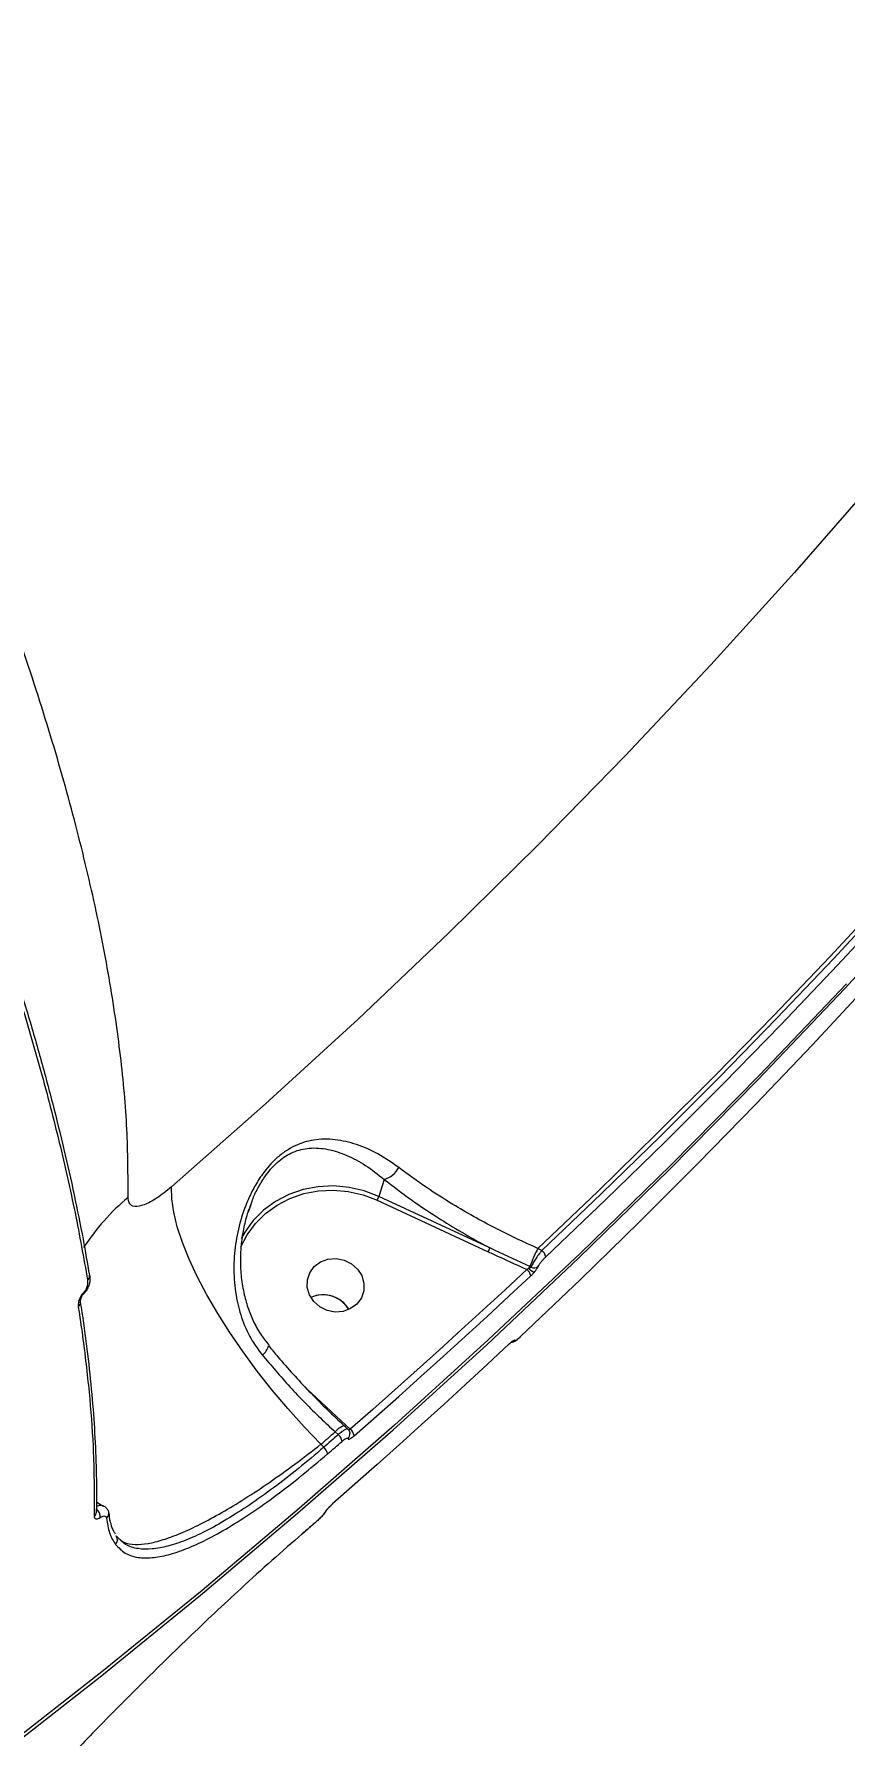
# Model space of a CAD drawing. Header units: millimetres. Extents: x -4335 to 4318, y -3792 to 3101.
# Drawn here: x 2300.2 to 2427.1, y -330.2 to -63.9 of the extents above; entities that cross this region are included whole.
import ezdxf

# ---------------------------------------------------------------- set-up
doc = ezdxf.new("R2010")
doc.units = ezdxf.units.MM
for name, color, linetype in [('DIKOM_ЗОНА', 80, 'Continuous'), ('DIKOM_ОБЪЕКТ', 7, 'Continuous'), ('DIKOM_РАЗМЕР_ЗОНА', 7, 'Continuous'), ('DIKOM_РАЗМЕР_ОБЪЕКТА', 7, 'Continuous')]:
    doc.layers.add(name, color=color, linetype=linetype)
doc.styles.add('style1', font='arial.ttf', dxfattribs={"width": 0.8})
doc.dimstyles.new('1-50', dxfattribs={"dimtxt": 300, "dimasz": 200, "dimexe": 100, "dimexo": 0, "dimgap": 100, "dimtad": 1, "dimtxsty": 'style1', "dimcen": 200, "dimclrd": 7, "dimclre": 7, "dimclrt": 7, "dimadec": 1, "dimazin": 2, "dimtfac": 1, "dimtmove": 0, "dimatfit": 2, "dimfxl": 0, "dimlwd": 25, "dimlwe": 18, "dimarcsym": 0})

# ---------------------------------------------------------------- blocks, each defined once
blk = doc.blocks.new('*D1')
at = {"layer": 'Defpoints', "color": 0, "transparency": 16777216}
for p in [(4316.09, -116.68), (-3504.99, -2016.22), (4316.09, -3691.68)]:
    blk.add_point(p, dxfattribs=at)
at = {"layer": 'DIKOM_РАЗМЕР_ЗОНА', "color": 7, "lineweight": 18, "transparency": 16777216}
for p, q in [((4316.09, -116.68), (4316.09, -3791.68)), ((-3504.99, -2016.22), (-3504.99, -3791.68))]:
    blk.add_line(p, q, dxfattribs=at)
at = {"layer": 'DIKOM_РАЗМЕР_ЗОНА', "color": 7, "lineweight": 25, "transparency": 16777216}
blk.add_line((-3304.99, -3691.68), (4116.09, -3691.68), dxfattribs=at)
at = {"layer": 'DIKOM_РАЗМЕР_ЗОНА', "color": 7, "transparency": 16777216}
for points in [[(-3304.99, -3658.35), (-3304.99, -3725.02), (-3504.99, -3691.68)], [(4116.09, -3658.35), (4116.09, -3725.02), (4316.09, -3691.68)]]:
    blk.add_solid(points, dxfattribs=at)
at = {"layer": 'DIKOM_РАЗМЕР_ЗОНА', "color": 7, "transparency": 16777216, "insert": (133.35, -3438.51), "char_height": 300, "attachment_point": 5, "style": 'style1'}
blk.add_mtext('7850', dxfattribs=at)
blk = doc.blocks.new('*D2')
at = {"layer": 'Defpoints', "color": 0, "transparency": 16777216}
for p in [(2711.72, 601.17), (-2007.01, 181.47), (-2007.01, -2298.93)]:
    blk.add_point(p, dxfattribs=at)
at = {"layer": 'DIKOM_РАЗМЕР_ОБЪЕКТА', "color": 7, "lineweight": 18, "transparency": 16777216}
for p, q in [((2711.72, 601.17), (2711.72, -2398.93)), ((-2007.01, 181.47), (-2007.01, -2398.93))]:
    blk.add_line(p, q, dxfattribs=at)
at = {"layer": 'DIKOM_РАЗМЕР_ОБЪЕКТА', "color": 7, "lineweight": 25, "transparency": 16777216}
blk.add_line((2511.72, -2298.93), (-1807.01, -2298.93), dxfattribs=at)
at = {"layer": 'DIKOM_РАЗМЕР_ОБЪЕКТА', "color": 7, "transparency": 16777216}
for points in [[(-1807.01, -2265.6), (-1807.01, -2332.27), (-2007.01, -2298.93)], [(2511.72, -2265.6), (2511.72, -2332.27), (2711.72, -2298.93)]]:
    blk.add_solid(points, dxfattribs=at)
at = {"layer": 'DIKOM_РАЗМЕР_ОБЪЕКТА', "color": 7, "transparency": 16777216, "insert": (-22.56, -2045.76), "char_height": 300, "attachment_point": 5, "style": 'style1'}
blk.add_mtext('4750', dxfattribs=at)

msp = doc.modelspace()

# ---------------------------------------------------------------- linework, layer by layer
at = {"layer": 'DIKOM_ЗОНА', "color": 3, "lineweight": 15}
msp.add_lwpolyline([(1629.814, 3100.338, -0.4205658), (4317.777, 469.92), (4317.777, -16.224, -0.4142136), (1317.777, -3016.224), (-2004.986, -3016.224, -0.4142136), (-3504.986, -1516.224), (-3504.986, 1600.338, -0.4142136), (-2004.986, 3100.338), (1629.814, 3100.338)], format="xyb", dxfattribs=at)
at = {"layer": 'DIKOM_ОБЪЕКТ', "color": 7, "linetype": 'Continuous', "lineweight": 15}
for p, q in [((2354.964, -243.096), (2354.118, -245.776)), ((2333.736, -248.191), (2334.117, -247.012)), ((2353.856, -246.374), (2371.243, -254.425)), ((2371.504, -253.827), (2354.118, -245.776)), ((2379.632, -254.204), (2378.999, -253.911)), ((2308.858, -258.14), (2308.848, -258.089)), ((2377.963, -256.817), (2377.755, -256.721)), ((2308.093, -260.782), (2307.85, -261.037)), ((2374.497, -268.894), (2374.529, -268.847)), ((2374.598, -268.801), (2374.498, -268.894)), ((2344.311, -277.226), (2342.953, -275.982)), ((2349.008, -281.583), (2344.311, -277.226)), ((2348.692, -281.664), (2348.681, -281.656)), ((2348.692, -281.664), (2349.247, -282.173)), ((2349.655, -282.176), (2349.008, -281.583)), ((2345.494, -285.007), (2345.065, -284.525)), ((2347.292, -282.593), (2347.772, -283.032)), ((2349.59, -282.831), (2349.594, -282.859)), ((2344.383, -296.599), (2342.103, -298.576)), ((2344.383, -296.599), (2344.415, -296.554)), ((2313.291, -299.139), (2312.999, -298.883)), ((2342.103, -298.576), (2342.135, -298.531))]:
    msp.add_line(p, q, dxfattribs=at)
at = {"layer": 'DIKOM_ОБЪЕКТ', "color": 7, "linetype": 'Continuous', "lineweight": 15, "flags": 128}
for points in [[(2431.981, -133.452), (2419.169, -148.138), (2406.07, -162.596), (2392.685, -176.82), (2379.021, -190.806), (2365.081, -204.549), (2350.87, -218.046), (2336.392, -231.292), (2321.652, -244.282)], [(2378.999, -253.911), (2388.379, -244.978), (2397.645, -235.941), (2406.795, -226.801), (2415.828, -217.559), (2424.744, -208.215), (2433.54, -198.772), (2442.216, -189.231), (2450.771, -179.592)], [(2451.251, -180.033), (2442.714, -189.651), (2434.056, -199.173), (2425.278, -208.597), (2416.381, -217.922), (2407.367, -227.146), (2398.237, -236.268), (2388.992, -245.288), (2379.632, -254.204)], [(2380.241, -255.226), (2389.608, -246.303), (2398.861, -237.276), (2407.999, -228.146), (2417.02, -218.914), (2425.924, -209.582), (2434.709, -200.15), (2443.374, -190.62), (2451.919, -180.994)], [(2447.979, -193.47), (2439.435, -203.096), (2430.77, -212.626), (2421.984, -222.058), (2413.08, -231.39), (2404.059, -240.622), (2394.921, -249.752), (2385.668, -258.779), (2376.301, -267.702)], [(2295.115, -332.966), (2310.791, -320.684), (2326.223, -308.137), (2341.407, -295.331), (2356.339, -282.269), (2371.014, -268.954), (2385.427, -255.392), (2399.574, -241.585), (2413.452, -227.539), (2427.055, -213.257), (2440.38, -198.744)], [(2427.287, -212.523), (2413.684, -226.805), (2399.806, -240.851), (2385.659, -254.658), (2371.245, -268.22), (2356.571, -281.535), (2341.639, -294.597), (2326.455, -307.403), (2311.022, -319.95), (2295.347, -332.233)], [(2345.065, -284.525), (2342.447, -281.799), (2339.896, -278.965), (2337.433, -276.047), (2335.083, -273.074), (2332.866, -270.071), (2330.802, -267.067), (2328.91, -264.088), (2327.208, -261.163), (2325.71, -258.316), (2324.432, -255.575), (2323.384, -252.965), (2322.575, -250.509), (2322.014, -248.23), (2321.705, -246.148), (2321.652, -244.282)], [(2332.54, -253.627), (2333.496, -251.778), (2334.796, -250.001), (2336.372, -248.436), (2338.187, -247.117), (2340.203, -246.072), (2342.375, -245.324), (2344.656, -244.89), (2346.996, -244.779), (2349.343, -244.994), (2351.647, -245.529), (2353.856, -246.374)], [(2354.118, -245.776), (2351.839, -244.905), (2349.463, -244.352), (2347.042, -244.131), (2344.629, -244.245), (2342.277, -244.693), (2340.037, -245.464), (2337.959, -246.542), (2336.086, -247.902), (2334.462, -249.516), (2333.121, -251.349), (2332.55, -252.363)], [(2349.821, -256.286), (2350.769, -257.12), (2351.441, -258.16), (2351.781, -259.322), (2351.761, -260.512), (2351.384, -261.633), (2350.68, -262.594), (2349.706, -263.319), (2348.541, -263.747), (2347.279, -263.844), (2346.023, -263.603), (2344.874, -263.042), (2343.925, -262.208), (2343.254, -261.168), (2342.914, -260.006), (2342.933, -258.817), (2343.31, -257.696), (2344.014, -256.734), (2344.988, -256.01), (2346.153, -255.582), (2347.415, -255.484), (2348.672, -255.726), (2349.821, -256.286)], [(2377.283, -257.18), (2373.88, -260.353), (2370.462, -263.512), (2367.03, -266.657), (2363.584, -269.789), (2360.123, -272.906), (2356.648, -276.01), (2353.158, -279.1), (2349.655, -282.176)], [(2350.238, -283.223), (2353.744, -280.144), (2357.237, -277.052), (2360.715, -273.945), (2364.178, -270.825), (2367.628, -267.691), (2371.063, -264.543), (2374.483, -261.381), (2377.89, -258.206)], [(2307.83, -260.907), (2307.848, -260.943), (2307.86, -260.974), (2307.868, -261.001), (2307.871, -261.023), (2307.869, -261.041), (2307.861, -261.053), (2307.849, -261.06), (2307.832, -261.062)], [(2349.447, -263.447), (2348.978, -262.794), (2348.029, -261.96)], [(2374.529, -268.847), (2371.123, -272.023), (2367.703, -275.184), (2364.268, -278.332), (2360.818, -281.466), (2357.354, -284.587), (2353.877, -287.693), (2350.384, -290.786), (2346.878, -293.864)], [(2374.908, -268.539), (2374.935, -268.517), (2375.021, -268.424)], [(2345.065, -284.525), (2345.343, -284.284), (2345.622, -284.042), (2345.901, -283.801), (2346.179, -283.559), (2346.458, -283.318), (2346.736, -283.076), (2347.014, -282.834), (2347.292, -282.593)], [(2347.772, -283.032), (2347.488, -283.279), (2347.203, -283.526), (2346.919, -283.774), (2346.634, -284.02), (2346.349, -284.267), (2346.064, -284.514), (2345.779, -284.761), (2345.494, -285.007)], [(2346.075, -286.055), (2346.36, -285.808), (2346.645, -285.561), (2346.93, -285.314), (2347.215, -285.067), (2347.5, -284.82), (2347.785, -284.573), (2348.069, -284.325), (2348.354, -284.078)], [(2311.836, -295.295), (2311.84, -295.325), (2311.843, -295.346)], [(2345.824, -295.005), (2345.77, -295.086), (2345.648, -295.211)], [(2344.415, -296.554), (2344.13, -296.801), (2343.845, -297.049), (2343.56, -297.296), (2343.276, -297.543), (2342.991, -297.79), (2342.705, -298.037), (2342.42, -298.284), (2342.135, -298.531)]]:
    msp.add_lwpolyline(points, dxfattribs=at)
at = {"layer": 'DIKOM_ОБЪЕКТ', "color": 7, "linetype": 'Continuous', "lineweight": 15}
for centre, radius, start, end in [((2353.896, -239.435), 3.813, 286.2654, 331.58266), ((2338.004, -273.419), 35.938, 130.05304, 146.83969), ((2348.465, -243.664), 6.035, 333.30713, 339.50929), ((2365.906, -251.739), 5.975, 333.28586, 339.54974), ((2410.119, -269.364), 34.747, 153.59236, 158.66139), ((2378.697, -255.453), 1.561, 8.35439, 53.15554), ((2308.088, -258.237), 0.776, 305.16838, 7.17894), ((2376.35, -258.423), 1.555, 8.03514, 53.09965), ((2372.742, -254.801), 5.368, 335.06443, 339.04051), ((2380.033, -254.565), 3.481, 225.88522, 242.45818), ((2378.437, -255.904), 1.029, 242.56714, 307.77015), ((2306.634, -262.402), 0.776, 305.07611, 8.80366), ((2345.381, -265.89), 4.743, 30.99703, 113.95445), ((2345.375, -265.908), 4.757, 56.08966, 113.79598), ((2374.717, -267.563), 1, 282.52591, 314.4945), ((2334.609, -268.65), 2.281, 303.28195, 348.07803), ((2349.488, -284.35), 2.812, 106.67998, 141.33016), ((2348.239, -280.844), 1.067, 301.24356, 316.13393), ((2348.644, -283.425), 1.607, 7.23372, 51.01168), ((2346.748, -284.287), 1.62, 7.41158, 50.773), ((2348.654, -282.961), 0.945, 312.96448, 6.14642), ((2344.463, -286.263), 1.625, 7.35829, 50.59191), ((2309.077, -295.126), 0.829, 306.97223, 359.41426), ((2308.986, -295.889), 1.535, 356.5059, 53.17407), ((2310.968, -295.417), 0.878, 308.84324, 4.68432), ((2312.267, -299.507), 0.962, 312.78798, 40.46465)]:
    msp.add_arc(centre, radius, start, end, dxfattribs=at)
for points, knots in [([(2314.878, -245.91), (2314.868, -242.41), (2314.848, -235.399), (2313.803, -223.881), (2312.03, -211.679), (2309.465, -198.775), (2306.139, -185.249), (2302.049, -171.131), (2297.19, -156.435), (2291.584, -141.197), (2285.256, -125.468), (2278.236, -109.323), (2270.558, -92.835), (2262.237, -76.05), (2253.274, -58.989), (2243.697, -41.686), (2233.543, -24.199), (2222.863, -6.61), (2211.704, 10.999), (2200.091, 28.585), (2188.035, 46.115), (2175.565, 63.564), (2162.73, 80.87), (2149.59, 97.952), (2136.207, 114.733), (2122.61, 131.17), (2108.817, 147.229), (2094.857, 162.891), (2080.784, 178.099), (2066.665, 192.783), (2052.566, 206.881), (2039.574, 219.328), (2027.698, 230.294), (2020.536, 236.617), (2016.955, 239.778)], [0, 0, 0, 0, 0.0315564, 0.0632126, 0.0949195, 0.1266263, 0.1582827, 0.1898394, 0.2213972, 0.2530542, 0.2847621, 0.3164698, 0.3481272, 0.3796851, 0.4112651, 0.4429442, 0.4746741, 0.5064041, 0.5380836, 0.5696638, 0.6012951, 0.6330254, 0.6648064, 0.6965876, 0.7283184, 0.7599501, 0.7916593, 0.8234677, 0.8553269, 0.8871862, 0.9189953, 0.950705, 0.9753526, 1, 1, 1, 1]), ([(2297.766, -214.323), (2298.936, -218.243), (2301.276, -226.085), (2304.18, -237.397), (2306.673, -248.393), (2307.914, -255.379), (2308.535, -258.871)], [0, 0, 0, 0, 0.2490983, 0.4981931, 0.7490959, 1, 1, 1, 1]), ([(2298.031, -213.526), (2298.298, -214.38), (2299.372, -217.82), (2301.052, -223.696), (2303.066, -231.146), (2304.867, -238.43), (2306.462, -245.548), (2307.793, -252.12), (2308.493, -256.231), (2308.811, -258.096)], [0, 0, 0, 0, 0.0535493, 0.2156662, 0.3779183, 0.5402678, 0.702682, 0.8651266, 1, 1, 1, 1]), ([(2357.25, -241.25), (2356.162, -240.49), (2353.987, -238.968), (2350.633, -237.551), (2347.294, -236.757), (2344.09, -236.786), (2341.478, -237.538), (2339.53, -238.639), (2337.745, -240.024), (2336.058, -241.953), (2334.635, -244.218), (2333.383, -246.765), (2332.288, -249.931), (2331.539, -253.762), (2331.331, -257.714), (2331.721, -261.563), (2332.703, -265.141), (2334.063, -268.144), (2335.318, -269.829), (2335.86, -270.557)], [0, 0, 0, 0, 0.0759095, 0.1519069, 0.2286363, 0.30519, 0.36886, 0.4016196, 0.4343326, 0.4904585, 0.5282354, 0.566085, 0.6308773, 0.695772, 0.7645219, 0.8332285, 0.893681, 0.954061, 1, 1, 1, 1]), ([(2334.117, -247.012), (2334.188, -246.779), (2334.452, -245.917), (2335.183, -244.456), (2336.383, -242.406), (2338.144, -240.347), (2339.747, -239.273), (2341.436, -238.507), (2343.426, -238.067), (2346.189, -238.3), (2349.098, -239.259), (2352.044, -240.794), (2353.982, -242.322), (2354.964, -243.096)], [0, 0, 0, 0, 0.0232756, 0.0864114, 0.1510551, 0.2423879, 0.3326033, 0.3489026, 0.4565892, 0.5895584, 0.726958, 0.8617686, 1, 1, 1, 1]), ([(2378.999, -253.911), (2376.74, -252.865), (2372.161, -250.746), (2366.381, -247.472), (2361.35, -244.285), (2358.689, -242.315), (2357.25, -241.25)], [0, 0, 0, 0, 0.2848617, 0.5777511, 0.7715708, 1, 1, 1, 1]), ([(2321.652, -244.282), (2320.888, -244.898), (2319.371, -246.123), (2317.352, -247.176), (2315.824, -247.46), (2314.985, -246.984), (2314.91, -246.226), (2314.878, -245.91)], [0, 0, 0, 0, 0.2180229, 0.4332444, 0.6437948, 0.8514318, 1, 1, 1, 1]), ([(2354.964, -243.096), (2356.337, -244.156), (2359.105, -246.293), (2363.401, -249.143), (2367.551, -251.671), (2370.182, -253.106), (2371.504, -253.827)], [0, 0, 0, 0, 0.2794468, 0.5634192, 0.7807145, 1, 1, 1, 1]), ([(2334.086, -246.997), (2333.93, -247.399), (2333.472, -248.581), (2332.945, -250.628), (2332.531, -253.145), (2332.394, -255.769), (2332.546, -258.457), (2332.991, -261.023), (2333.651, -263.387), (2334.559, -265.527), (2335.631, -267.43), (2336.533, -268.547), (2336.934, -269.043)], [0, 0, 0, 0, 0.0541043, 0.1588197, 0.2680824, 0.3821679, 0.4999821, 0.6194838, 0.7217409, 0.8174675, 0.9188105, 1, 1, 1, 1]), ([(2371.243, -254.425), (2371.513, -254.549), (2373.523, -255.475), (2375.539, -256.389), (2377.283, -257.18)], [0, 0, 0, 0, 0.1343661, 1, 1, 1, 1]), ([(2377.755, -256.721), (2375.937, -255.889), (2373.85, -254.933), (2371.772, -253.953), (2371.504, -253.827)], [0, 0, 0, 0, 0.8707692, 1, 1, 1, 1]), ([(2379.632, -254.204), (2379.581, -254.269), (2379.362, -254.543), (2378.975, -255.07), (2378.527, -255.745), (2378.162, -256.367), (2378.03, -256.667), (2377.963, -256.817)], [0, 0, 0, 0, 0.0749039, 0.3151709, 0.5451451, 0.7714863, 1, 1, 1, 1]), ([(2379.068, -256.717), (2379.111, -256.628), (2379.198, -256.449), (2379.451, -256.091), (2379.767, -255.707), (2380.045, -255.413), (2380.203, -255.262), (2380.241, -255.226)], [0, 0, 0, 0, 0.2249476, 0.4495723, 0.6803349, 0.9237995, 1, 1, 1, 1]), ([(2308.844, -258.142), (2308.86, -258.223), (2308.934, -258.589), (2308.866, -259.23), (2308.6, -260.011), (2308.332, -260.539), (2308.124, -260.751), (2308.093, -260.782)], [0, 0, 0, 0, 0.1002654, 0.4563583, 0.7241967, 0.9594813, 1, 1, 1, 1]), ([(2377.61, -257.064), (2377.533, -257.095), (2377.425, -257.139), (2377.316, -257.17), (2377.283, -257.18)], [0, 0, 0, 0, 0.7055421, 1, 1, 1, 1]), ([(2377.963, -256.817), (2377.948, -256.84), (2377.929, -256.867), (2377.861, -256.926), (2377.765, -256.991), (2377.66, -257.04), (2377.61, -257.064)], [0, 0, 0, 0, 0.2618378, 0.3210586, 0.6716392, 1, 1, 1, 1]), ([(2377.89, -258.206), (2377.941, -258.157), (2378.121, -257.985), (2378.298, -257.79), (2378.423, -257.651)], [0, 0, 0, 0, 0.2878508, 1, 1, 1, 1]), ([(2378.423, -257.651), (2378.51, -257.547), (2378.7, -257.321), (2378.938, -256.984), (2379.025, -256.806), (2379.068, -256.717)], [0, 0, 0, 0, 0.298609, 0.6490242, 1, 1, 1, 1]), ([(2307.83, -260.907), (2307.806, -260.93), (2307.696, -261.04), (2307.493, -261.302), (2307.267, -261.723), (2307.052, -262.365), (2307.069, -262.769), (2307.08, -263.037)], [0, 0, 0, 0, 0.0349384, 0.1620383, 0.3362634, 0.5591556, 1, 1, 1, 1]), ([(2308.535, -258.871), (2308.549, -259.131), (2308.57, -259.518), (2308.367, -260.13), (2308.153, -260.528), (2307.958, -260.779), (2307.852, -260.884), (2307.83, -260.907)], [0, 0, 0, 0, 0.4455733, 0.6623278, 0.836473, 0.9657118, 1, 1, 1, 1]), ([(2307.08, -263.037), (2307.139, -263.417), (2307.431, -265.321), (2308.119, -270.207), (2308.924, -277.494), (2309.57, -286.617), (2309.574, -292.507), (2309.576, -295.789)], [0, 0, 0, 0, 0.0321648, 0.1608351, 0.4183957, 0.675956, 1, 1, 1, 1]), ([(2307.382, -262.286), (2307.472, -262.833), (2307.929, -265.613), (2308.548, -270.439), (2309.225, -276.742), (2309.678, -282.825), (2309.905, -288.686), (2309.971, -292.785), (2309.899, -294.87), (2309.889, -295.136)], [0, 0, 0, 0, 0.0456179, 0.231884, 0.4177477, 0.6029978, 0.7878029, 0.9729833, 1, 1, 1, 1]), ([(2307.96, -260.972), (2307.95, -260.979), (2307.93, -260.993), (2307.88, -261.033), (2307.82, -261.093), (2307.746, -261.18), (2307.657, -261.307), (2307.551, -261.502), (2307.444, -261.781), (2307.384, -262.108), (2307.403, -262.221), (2307.412, -262.279)], [0, 0, 0, 0, 0.0285602, 0.0575751, 0.0955704, 0.1387937, 0.2010345, 0.2991798, 0.4627806, 0.7245932, 1, 1, 1, 1]), ([(2375.021, -268.424), (2374.979, -268.457), (2374.832, -268.571), (2374.655, -268.733), (2374.529, -268.847)], [0, 0, 0, 0, 0.2879464, 1, 1, 1, 1]), ([(2374.908, -268.54), (2374.882, -268.56), (2374.802, -268.621), (2374.686, -268.719), (2374.601, -268.799), (2374.598, -268.801)], [0, 0, 0, 0, 0.3160491, 0.9760567, 1, 1, 1, 1]), ([(2376.273, -267.742), (2376.245, -267.769), (2376.039, -267.966), (2375.692, -268.256), (2375.356, -268.482), (2375.04, -268.623), (2374.86, -268.628), (2374.796, -268.63)], [0, 0, 0, 0, 0.0562226, 0.4108553, 0.7358941, 0.9062926, 1, 1, 1, 1]), ([(2375.019, -268.46), (2375.015, -268.462), (2375.006, -268.468), (2374.961, -268.497), (2374.92, -268.531), (2374.91, -268.538)], [0, 0, 0, 0, 0.3681553, 0.8575546, 1, 1, 1, 1]), ([(2375.418, -268.276), (2375.411, -268.25), (2375.397, -268.198), (2375.245, -268.263), (2375.092, -268.374), (2375.021, -268.424)], [0, 0, 0, 0, 0.3509371, 0.7014437, 1, 1, 1, 1]), ([(2376.301, -267.702), (2376.176, -267.816), (2375.927, -268.044), (2375.635, -268.261), (2375.442, -268.358), (2375.426, -268.303), (2375.418, -268.276)], [0, 0, 0, 0, 0.2566014, 0.5136814, 0.7612067, 1, 1, 1, 1]), ([(2335.86, -270.557), (2337.278, -272.226), (2340.156, -275.612), (2344.09, -279.623), (2346.519, -281.875), (2347.292, -282.593)], [0, 0, 0, 0, 0.398477, 0.8085128, 1, 1, 1, 1]), ([(2336.873, -269.101), (2337.356, -269.691), (2338.585, -271.193), (2340.697, -273.581), (2343.174, -276.249), (2345.744, -278.839), (2347.596, -280.64), (2348.593, -281.534), (2348.702, -281.632)], [0, 0, 0, 0, 0.1348285, 0.3432757, 0.5531422, 0.7637216, 0.9741097, 1, 1, 1, 1]), ([(2349.224, -282.198), (2349.201, -282.172), (2349.14, -282.103), (2348.828, -282.228), (2348.355, -282.529), (2347.966, -282.864), (2347.772, -283.032)], [0, 0, 0, 0, 0.1653294, 0.4436945, 0.7217958, 1, 1, 1, 1]), ([(2349.241, -282.17), (2349.244, -282.173), (2349.372, -282.251), (2349.517, -282.504), (2349.569, -282.75), (2349.592, -282.859)], [0, 0, 0, 0, 0.0167855, 0.56353, 1, 1, 1, 1]), ([(2349.655, -282.176), (2349.611, -282.205), (2349.525, -282.263), (2349.41, -282.311), (2349.36, -282.311), (2349.334, -282.311)], [0, 0, 0, 0, 0.332609, 0.6661454, 1, 1, 1, 1]), ([(2313.226, -299.063), (2313.52, -299.351), (2314.177, -299.995), (2315.827, -300.278), (2317.927, -300.118), (2320.311, -299.527), (2323.051, -298.521), (2326.134, -297.092), (2329.508, -295.271), (2333.131, -293.084), (2336.966, -290.539), (2340.952, -287.702), (2343.695, -285.583), (2345.065, -284.525)], [0, 0, 0, 0, 0.0855444, 0.1909764, 0.2805785, 0.3704619, 0.4600623, 0.5499734, 0.6401638, 0.7300737, 0.8199569, 0.9101174, 1, 1, 1, 1]), ([(2348.354, -284.078), (2348.473, -283.98), (2348.711, -283.784), (2349.009, -283.607), (2349.218, -283.546), (2349.289, -283.592), (2349.297, -283.645), (2349.298, -283.652)], [0, 0, 0, 0, 0.2405024, 0.481022, 0.721916, 0.9629015, 1, 1, 1, 1]), ([(2349.298, -283.652), (2349.299, -283.659), (2349.308, -283.712), (2349.378, -283.758), (2349.586, -283.696), (2349.882, -283.518), (2350.119, -283.321), (2350.238, -283.223)], [0, 0, 0, 0, 0.0372839, 0.2782638, 0.519036, 0.7595443, 1, 1, 1, 1]), ([(2312.92, -300.213), (2313.39, -300.703), (2314.33, -301.683), (2316.301, -302.303), (2318.579, -302.356), (2321.11, -301.895), (2323.966, -300.946), (2327.131, -299.502), (2330.559, -297.605), (2334.208, -295.286), (2338.044, -292.558), (2342.01, -289.5), (2344.721, -287.202), (2346.075, -286.055)], [0, 0, 0, 0, 0.1009696, 0.2019336, 0.2903358, 0.3790233, 0.4674242, 0.5561128, 0.6450899, 0.7337803, 0.8224239, 0.9113534, 1, 1, 1, 1]), ([(2345.494, -285.007), (2344.17, -286.133), (2341.517, -288.386), (2337.635, -291.386), (2333.879, -294.061), (2330.306, -296.336), (2326.948, -298.197), (2323.847, -299.612), (2321.047, -300.542), (2318.562, -300.994), (2316.329, -300.935), (2314.509, -300.384), (2313.667, -299.523), (2313.291, -299.139)], [0, 0, 0, 0, 0.0904783, 0.1812404, 0.2717175, 0.3622073, 0.4529897, 0.5434765, 0.6336326, 0.7240766, 0.8142289, 0.9171677, 1, 1, 1, 1]), ([(2309.91, -293.524), (2310.214, -293.743), (2310.562, -293.993), (2311.04, -294.188), (2311.1, -294.213)], [0, 0, 0, 0, 0.8746807, 1, 1, 1, 1]), ([(2311.053, -294.245), (2310.915, -294.189), (2310.65, -294.081), (2310.23, -294.128), (2309.981, -294.25), (2309.915, -294.282)], [0, 0, 0, 0, 0.4421598, 0.8533874, 1, 1, 1, 1]), ([(2311.058, -294.219), (2311.072, -294.222), (2311.268, -294.268), (2311.561, -294.57), (2311.799, -294.98), (2311.816, -295.248), (2311.822, -295.347)], [0, 0, 0, 0, 0.0299033, 0.4111272, 0.7805799, 1, 1, 1, 1]), ([(2311.872, -295.292), (2311.877, -295.389), (2311.907, -296.035), (2312.146, -296.997), (2312.477, -297.998), (2312.777, -298.429), (2312.873, -298.568)], [0, 0, 0, 0, 0.0658991, 0.4410755, 0.819072, 1, 1, 1, 1]), ([(2345.816, -295.007), (2345.803, -295.032), (2345.702, -295.229), (2345.431, -295.551), (2344.957, -296.07), (2344.563, -296.45), (2344.359, -296.616), (2344.32, -296.647)], [0, 0, 0, 0, 0.0465995, 0.3670474, 0.6432963, 0.9319044, 1, 1, 1, 1]), ([(2345.648, -295.211), (2345.593, -295.294), (2345.483, -295.461), (2345.19, -295.803), (2344.842, -296.164), (2344.572, -296.416), (2344.433, -296.538), (2344.415, -296.554)], [0, 0, 0, 0, 0.240717, 0.4813165, 0.7220771, 0.9627881, 1, 1, 1, 1]), ([(2346.878, -293.864), (2346.859, -293.88), (2346.721, -294.002), (2346.452, -294.255), (2346.106, -294.618), (2345.814, -294.96), (2345.703, -295.127), (2345.648, -295.211)], [0, 0, 0, 0, 0.037231, 0.2778733, 0.5185975, 0.759243, 1, 1, 1, 1]), ([(2346.802, -293.952), (2346.756, -293.993), (2346.606, -294.123), (2346.338, -294.389), (2346.07, -294.681), (2345.906, -294.884), (2345.832, -294.991), (2345.826, -295.002), (2345.824, -295.006)], [0, 0, 0, 0, 0.10973, 0.353692, 0.605152, 0.8015797, 0.9409924, 1, 1, 1, 1]), ([(2309.576, -295.789), (2309.576, -295.814), (2309.578, -295.969), (2309.664, -296.16), (2309.907, -296.231), (2310.196, -296.171), (2310.41, -296.046), (2310.518, -295.983)], [0, 0, 0, 0, 0.063951, 0.3886304, 0.6455727, 0.8222963, 1, 1, 1, 1]), ([(2310.518, -295.983), (2310.629, -295.917), (2310.852, -295.787), (2311.157, -295.723), (2311.429, -295.787), (2311.486, -295.989), (2311.518, -296.101)], [0, 0, 0, 0, 0.1849501, 0.3686091, 0.6500946, 1, 1, 1, 1]), ([(2311.518, -296.101), (2311.636, -296.912), (2311.873, -298.544), (2312.57, -299.654), (2312.92, -300.213)], [0, 0, 0, 0, 0.4964848, 1, 1, 1, 1]), ([(2342.135, -298.531), (2340.556, -299.91), (2337.399, -302.667), (2332.777, -306.861), (2328.392, -310.939), (2324.281, -314.847), (2320.269, -318.738), (2316.405, -322.557), (2312.73, -326.249), (2309.283, -329.764), (2306.122, -333.033), (2303.237, -336.051), (2301.6, -337.787), (2300.782, -338.654)], [0, 0, 0, 0, 0.1021842, 0.2043683, 0.2924907, 0.3808924, 0.4690142, 0.5574032, 0.6460778, 0.7344681, 0.8228821, 0.9115814, 1, 1, 1, 1])]:
    msp.add_open_spline(points, degree=3, knots=knots, dxfattribs=at)

# ---------------------------------------------------------------- dimensions: what is measured, and where the dimension line sits
at = {"layer": 'DIKOM_РАЗМЕР_ЗОНА'}
dim = msp.add_linear_dim(base=(4316.095, -3691.684), p1=(-3504.986, -2016.224), p2=(4316.095, -116.68), text='7850', dimstyle='1-50', dxfattribs=at)
dim.commit()
dim.dimension.update_dxf_attribs({"geometry": '*D1', "text_midpoint": (133.347, -3691.684), "dimtype": 160})
at = {"layer": 'DIKOM_РАЗМЕР_ОБЪЕКТА'}
dim = msp.add_linear_dim(base=(-2007.007, -2298.934), p1=(2711.721, 601.173), p2=(-2007.007, 181.474), text='4750', dimstyle='1-50', dxfattribs=at)
dim.commit()
dim.dimension.update_dxf_attribs({"geometry": '*D2', "text_midpoint": (-22.564, -2298.934), "dimtype": 160})

doc.saveas('drawing.dxf')
